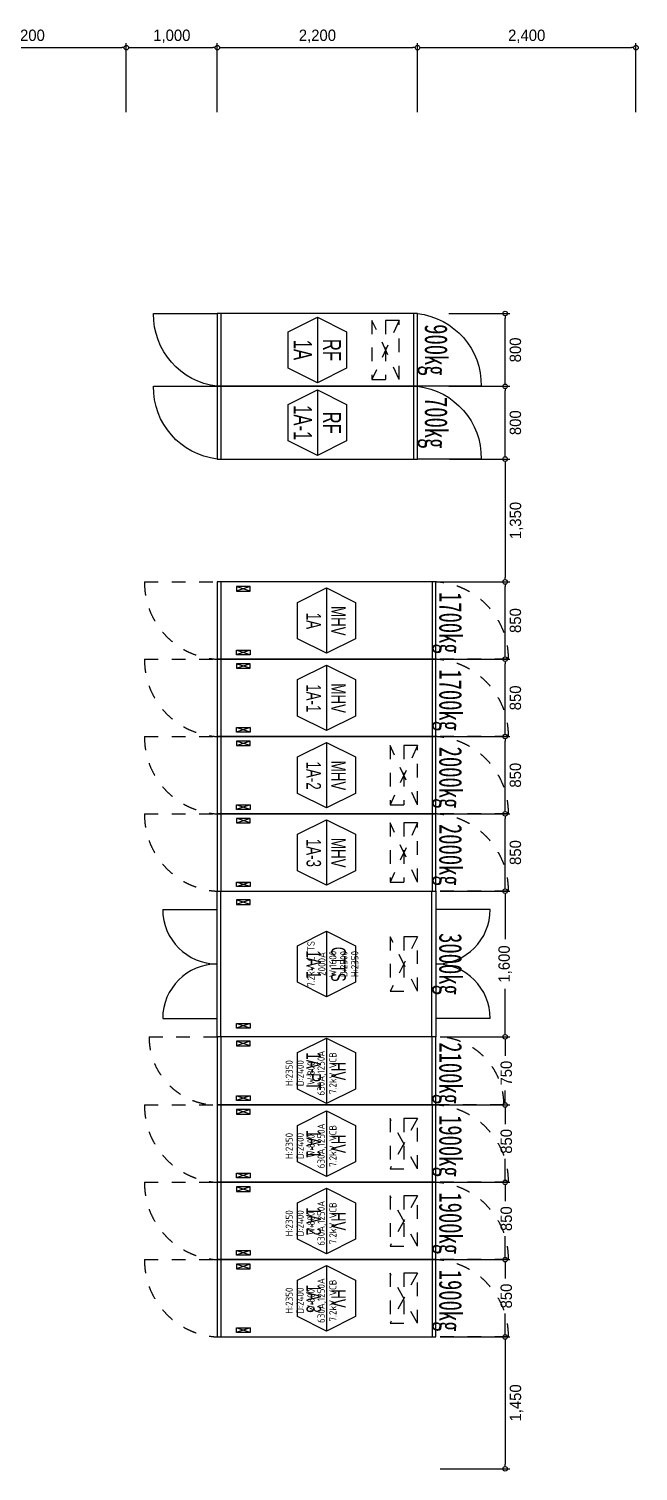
# Model space of a CAD drawing. Header units: millimetres. Extents: x 89978 to 501025, y -351975 to 837171.
# Drawn here: x 122483 to 129179, y -227620 to -211766 of the extents above; entities that cross this region are included whole.
import ezdxf
from ezdxf.enums import TextEntityAlignment as Align

# ---------------------------------------------------------------- set-up
doc = ezdxf.new("R2010")
doc.units = ezdxf.units.MM
doc.header["$LTSCALE"] = 150
doc.linetypes.add('D1', pattern=[3, 1, -1, 1])
doc.layers.get('Defpoints').update_dxf_attribs({"color": 150})
for name, color, linetype in [('------00 Switch Gear', 3, 'Continuous'), ('------00 Switch Gear_Number', 1, 'Continuous'), ('-----36 Dimension', 1, 'Continuous'), ('20251030_전기하중검토', 241, 'Continuous'), ('e-panel-name', 7, 'Continuous')]:
    doc.layers.add(name, color=color, linetype=linetype)
doc.layers.add('NOPLOT', color=191, linetype='Continuous', plot=False)
doc.styles.add('dd', font='')
doc.styles.add('ELEC', font='')
doc.styles.add('Gtx', font='')
doc.styles.add('WD', font='isocp2.shx', dxfattribs={"height": 75, "bigfont": 'whgtxt.shx'})
doc.styles.get('dd').set_extended_font_data('DotumChe')
doc.styles.get('ELEC').set_extended_font_data('Dotum')
doc.styles.get('Gtx').set_extended_font_data('Dotum')
doc.dimstyles.new('ELEC', dxfattribs={"dimscale": 100, "dimtxt": 2, "dimasz": 1, "dimexe": 2, "dimexo": 1, "dimgap": 1, "dimtad": 1, "dimdec": 0, "dimrnd": 0.25, "dimzin": 9, "dimdsep": 32, "dimlunit": 6, "dimtxsty": 'ELEC', "dimblk": 'Z_DOT', "dimcen": 3, "dimclrd": 7, "dimclre": 7, "dimclrt": 3, "dimadec": 0, "dimazin": 0, "dimtfac": 1, "dimtdec": 0, "dimtix": 1, "dimtmove": 2, "dimatfit": 1, "dimfxl": 1, "dimarcsym": 0})

# ---------------------------------------------------------------- blocks, each defined once
blk = doc.blocks.new('_DOTBLANK')
at = {"color": 0, "linetype": 'ByBlock'}
blk.add_line((-0.5, 0), (-1, 0), dxfattribs=at)
blk.add_circle((0, 0), 0.5, dxfattribs=at)
blk = doc.blocks.new('*D776')
at = {"layer": '-----36 Dimension', "color": 0, "lineweight": -2, "transparency": 16777216}
for p, q in [((127100, -215695), (127767, -215695)), ((127717, -216445), (127717, -215745)), ((127104, -216495), (127767, -216495))]:
    blk.add_line(p, q, dxfattribs=at)
at = {"layer": 'Defpoints', "color": 0, "transparency": 16777216}
for p in [(127050, -215695, 0), (127717, -215695), (127054, -216495, 0)]:
    blk.add_point(p, dxfattribs=at)
at = {"layer": '-----36 Dimension', "color": 0, "lineweight": -2, "transparency": 16777216, "xscale": 50, "yscale": 50, "zscale": 50}
for p, rotation in [((127717, -215695), 90), ((127717, -216495), 270)]:
    blk.add_blockref('_DOTBLANK', p, dxfattribs=dict(at, rotation=rotation))
at = {"layer": '-----36 Dimension', "color": 0, "transparency": 16777216, "insert": (127830, -216095), "char_height": 125, "attachment_point": 5, "rotation": 90, "style": 'Gtx'}
blk.add_mtext('800', dxfattribs=at)
blk = doc.blocks.new('Z_DOT')
for p, q in [((-2, 0), (2, 0)), ((0, -2), (0, 2))]:
    blk.add_line(p, q)
for radius in [2.5, 1.25]:
    blk.add_circle((0, 0), radius)
blk = doc.blocks.new('*D777')
at = {"layer": '-----36 Dimension', "color": 0, "lineweight": -2, "transparency": 16777216}
for p, q in [((127100, -214895), (127767, -214895)), ((127717, -215645), (127717, -214945)), ((127104, -215695), (127767, -215695))]:
    blk.add_line(p, q, dxfattribs=at)
at = {"layer": 'Defpoints', "color": 0, "transparency": 16777216}
for p in [(127050, -214895, 0), (127717, -214895), (127054, -215695, 0)]:
    blk.add_point(p, dxfattribs=at)
at = {"layer": '-----36 Dimension', "color": 0, "lineweight": -2, "transparency": 16777216, "xscale": 50, "yscale": 50, "zscale": 50}
for p, rotation in [((127717, -214895), 90), ((127717, -215695), 270)]:
    blk.add_blockref('_DOTBLANK', p, dxfattribs=dict(at, rotation=rotation))
at = {"layer": '-----36 Dimension', "color": 0, "transparency": 16777216, "insert": (127830, -215295), "char_height": 125, "attachment_point": 5, "rotation": 90, "style": 'Gtx'}
blk.add_mtext('800', dxfattribs=at)
blk = doc.blocks.new('850X2400')
at = {"layer": '------00 Switch Gear'}
for p, q in [((-2360, 850), (-2360, 0)), ((-40, 850), (-40, 0))]:
    blk.add_line(p, q, dxfattribs=at)
at = {"layer": '------00 Switch Gear', "linetype": 'D1'}
for p, q in [((-2040, 800), (-2190, 750)), ((-2040, 750), (-2190, 800)), ((-2040, 50), (-2190, 100)), ((-2040, 100), (-2190, 50))]:
    blk.add_line(p, q, dxfattribs=at)
at = {"layer": '------00 Switch Gear'}
blk.add_lwpolyline([(-2400, 850), (-2400, 0), (0, 0), (0, 850)], close=True, dxfattribs=at)
at = {"layer": '------00 Switch Gear', "linetype": 'D1'}
for points in [[(-2190, 800), (-2190, 750), (-2040, 750), (-2040, 800)], [(-2190, 50), (-2190, 100), (-2040, 100), (-2040, 50)]]:
    blk.add_lwpolyline(points, close=True, dxfattribs=at)
at = {"layer": 'NOPLOT', "linetype": 'D1'}
for p, q in [((-3200, 850), (-2400, 850)), ((800, 0), (0, 0))]:
    blk.add_line(p, q, dxfattribs=at)
for centre, start, end in [((-2356, 843), 179.5156, 267.013), ((-44, 7), 359.5156, 87.013)]:
    blk.add_arc(centre, 844, start, end, dxfattribs=at)
blk = doc.blocks.new('*D786')
at = {"layer": '-----36 Dimension', "color": 0, "lineweight": -2, "transparency": 16777216}
for p, q in [((127004, -221245), (127767, -221245)), ((127717, -221295), (127717, -221773)), ((127717, -222795), (127717, -222317)), ((127004, -222845), (127767, -222845))]:
    blk.add_line(p, q, dxfattribs=at)
at = {"layer": 'Defpoints', "color": 0, "transparency": 16777216}
for p in [(126954, -221245), (126954, -222845), (127717, -222845)]:
    blk.add_point(p, dxfattribs=at)
at = {"layer": '-----36 Dimension', "color": 0, "lineweight": -2, "transparency": 16777216, "xscale": 50, "yscale": 50, "zscale": 50}
for p, rotation in [((127717, -221245), 90), ((127717, -222845), 270)]:
    blk.add_blockref('_DOTBLANK', p, dxfattribs=dict(at, rotation=rotation))
at = {"layer": '-----36 Dimension', "color": 0, "transparency": 16777216, "insert": (127717, -222045), "char_height": 125, "attachment_point": 5, "rotation": 90, "style": 'Gtx'}
blk.add_mtext('1,600', dxfattribs=at)
blk = doc.blocks.new('1600X2400')
at = {"layer": '------00 Switch Gear', "linetype": 'Continuous'}
for p, q in [((-2360, 855), (-2360, 1600)), ((-42, 0), (-42, 1600)), ((-2360, 0), (-2360, 855))]:
    blk.add_line(p, q, dxfattribs=at)
at = {"layer": '------00 Switch Gear', "linetype": 'D1'}
for p, q in [((-2040, 1505), (-2190, 1455)), ((-2040, 1455), (-2190, 1505)), ((-2040, 95), (-2190, 145)), ((-2040, 145), (-2190, 95))]:
    blk.add_line(p, q, dxfattribs=at)
at = {"layer": '------00 Switch Gear'}
blk.add_lwpolyline([(0, 1600), (0, 0), (-2400, 0), (-2400, 1600)], close=True, dxfattribs=at)
at = {"layer": '------00 Switch Gear', "linetype": 'D1'}
for points in [[(-2190, 1505), (-2190, 1455), (-2040, 1455), (-2040, 1505)], [(-2190, 95), (-2190, 145), (-2040, 145), (-2040, 95)]]:
    blk.add_lwpolyline(points, close=True, dxfattribs=at)
at = {"layer": 'NOPLOT', "linetype": 'ByBlock'}
for p, q in [((-3000, 1400), (-2400, 1400)), ((600, 1400), (0, 1400)), ((-3000, 200), (-2400, 200)), ((600, 200), (0, 200))]:
    blk.add_line(p, q, dxfattribs=at)
for centre, start, end in [((-2400, 1400), 180, 270), ((0, 1400), 270, 0), ((-2400, 200), 90, 180), ((0, 200), 0, 90)]:
    blk.add_arc(centre, 600, start, end, dxfattribs=at)
blk = doc.blocks.new('*D787')
at = {"layer": '-----36 Dimension', "color": 0, "lineweight": -2, "transparency": 16777216}
for p, q in [((127004, -222845), (127767, -222845)), ((127717, -222895), (127717, -223056)), ((127717, -223545), (127717, -223434)), ((127004, -223595), (127767, -223595))]:
    blk.add_line(p, q, dxfattribs=at)
at = {"layer": 'Defpoints', "color": 0, "transparency": 16777216}
for p in [(126954, -222845), (126954, -223595), (127717, -223595)]:
    blk.add_point(p, dxfattribs=at)
at = {"layer": '-----36 Dimension', "color": 0, "lineweight": -2, "transparency": 16777216, "xscale": 50, "yscale": 50, "zscale": 50}
for p, rotation in [((127717, -222845), 90), ((127717, -223595), 270)]:
    blk.add_blockref('_DOTBLANK', p, dxfattribs=dict(at, rotation=rotation))
at = {"layer": '-----36 Dimension', "color": 0, "transparency": 16777216, "insert": (127730, -223245), "char_height": 125, "attachment_point": 5, "rotation": 90, "style": 'Gtx'}
blk.add_mtext('750', dxfattribs=at)
blk = doc.blocks.new('750X2400')
at = {"layer": '------00 Switch Gear'}
for p, q in [((-2360, 750), (-2360, 0)), ((-42, 750), (-42, 0))]:
    blk.add_line(p, q, dxfattribs=at)
at = {"layer": '------00 Switch Gear', "linetype": 'D1'}
for p, q in [((-2040, 700), (-2190, 650)), ((-2040, 650), (-2190, 700)), ((-2040, 50), (-2190, 100)), ((-2040, 100), (-2190, 50))]:
    blk.add_line(p, q, dxfattribs=at)
at = {"layer": '------00 Switch Gear'}
blk.add_lwpolyline([(-2400, 750), (-2400, 0), (0, 0), (0, 750)], close=True, dxfattribs=at)
at = {"layer": '------00 Switch Gear', "linetype": 'D1'}
for points in [[(-2190, 700), (-2190, 650), (-2040, 650), (-2040, 700)], [(-2190, 50), (-2190, 100), (-2040, 100), (-2040, 50)]]:
    blk.add_lwpolyline(points, close=True, dxfattribs=at)
at = {"layer": 'NOPLOT', "linetype": 'D1'}
for p, q in [((-3150, 750), (-2400, 750)), ((750, 0), (0, 0))]:
    blk.add_line(p, q, dxfattribs=at)
for centre, start, end in [((-2400, 750), 180, 270), ((0, 0), 0, 90)]:
    blk.add_arc(centre, 750, start, end, dxfattribs=at)
blk = doc.blocks.new('*D898')
at = {"layer": '-----36 Dimension', "color": 0, "lineweight": -2, "transparency": 16777216}
for p, q in [((127004, -220395), (127767, -220395)), ((127717, -221195), (127717, -220445)), ((127004, -221245), (127767, -221245))]:
    blk.add_line(p, q, dxfattribs=at)
at = {"layer": 'Defpoints', "color": 0, "transparency": 16777216}
for p in [(126954, -220395), (127717, -220395), (126954, -221245)]:
    blk.add_point(p, dxfattribs=at)
at = {"layer": '-----36 Dimension', "color": 0, "lineweight": -2, "transparency": 16777216, "xscale": 50, "yscale": 50, "zscale": 50}
for p, rotation in [((127717, -220395), 90), ((127717, -221245), 270)]:
    blk.add_blockref('_DOTBLANK', p, dxfattribs=dict(at, rotation=rotation))
at = {"layer": '-----36 Dimension', "color": 0, "transparency": 16777216, "insert": (127830, -220820), "char_height": 125, "attachment_point": 5, "rotation": 90, "style": 'Gtx'}
blk.add_mtext('850', dxfattribs=at)
blk = doc.blocks.new('*D899')
at = {"layer": '-----36 Dimension', "color": 0, "lineweight": -2, "transparency": 16777216}
for p, q in [((127004, -219545), (127767, -219545)), ((127717, -220345), (127717, -219595)), ((127004, -220395), (127767, -220395))]:
    blk.add_line(p, q, dxfattribs=at)
at = {"layer": 'Defpoints', "color": 0, "transparency": 16777216}
for p in [(126954, -219545), (127717, -219545), (126954, -220395)]:
    blk.add_point(p, dxfattribs=at)
at = {"layer": '-----36 Dimension', "color": 0, "lineweight": -2, "transparency": 16777216, "xscale": 50, "yscale": 50, "zscale": 50}
for p, rotation in [((127717, -219545), 90), ((127717, -220395), 270)]:
    blk.add_blockref('_DOTBLANK', p, dxfattribs=dict(at, rotation=rotation))
at = {"layer": '-----36 Dimension', "color": 0, "transparency": 16777216, "insert": (127830, -219970), "char_height": 125, "attachment_point": 5, "rotation": 90, "style": 'Gtx'}
blk.add_mtext('850', dxfattribs=at)
blk = doc.blocks.new('*D900')
at = {"layer": '-----36 Dimension', "color": 0, "lineweight": -2, "transparency": 16777216}
for p, q in [((127004, -218695), (127767, -218695)), ((127717, -219495), (127717, -218745)), ((127004, -219545), (127767, -219545))]:
    blk.add_line(p, q, dxfattribs=at)
at = {"layer": 'Defpoints', "color": 0, "transparency": 16777216}
for p in [(126954, -218695), (127717, -218695), (126954, -219545)]:
    blk.add_point(p, dxfattribs=at)
at = {"layer": '-----36 Dimension', "color": 0, "lineweight": -2, "transparency": 16777216, "xscale": 50, "yscale": 50, "zscale": 50}
for p, rotation in [((127717, -218695), 90), ((127717, -219545), 270)]:
    blk.add_blockref('_DOTBLANK', p, dxfattribs=dict(at, rotation=rotation))
at = {"layer": '-----36 Dimension', "color": 0, "transparency": 16777216, "insert": (127830, -219120), "char_height": 125, "attachment_point": 5, "rotation": 90, "style": 'Gtx'}
blk.add_mtext('850', dxfattribs=at)
blk = doc.blocks.new('*D815')
at = {"layer": '-----36 Dimension', "color": 0, "lineweight": -2, "transparency": 16777216}
for p, q in [((127004, -217845), (127767, -217845)), ((127717, -218645), (127717, -217895)), ((127004, -218695), (127767, -218695))]:
    blk.add_line(p, q, dxfattribs=at)
at = {"layer": 'Defpoints', "color": 0, "transparency": 16777216}
for p in [(126954, -217845), (127717, -217845), (126954, -218695)]:
    blk.add_point(p, dxfattribs=at)
at = {"layer": '-----36 Dimension', "color": 0, "lineweight": -2, "transparency": 16777216, "xscale": 50, "yscale": 50, "zscale": 50}
for p, rotation in [((127717, -217845), 90), ((127717, -218695), 270)]:
    blk.add_blockref('_DOTBLANK', p, dxfattribs=dict(at, rotation=rotation))
at = {"layer": '-----36 Dimension', "color": 0, "transparency": 16777216, "insert": (127830, -218270), "char_height": 125, "attachment_point": 5, "rotation": 90, "style": 'Gtx'}
blk.add_mtext('850', dxfattribs=at)
blk = doc.blocks.new('*D761')
at = {"layer": '-----36 Dimension', "color": 0, "lineweight": -2, "transparency": 16777216}
for p, q in [((121354, -212681), (121354, -211922)), ((121404, -211972), (123504, -211972)), ((123554, -212681), (123554, -211922))]:
    blk.add_line(p, q, dxfattribs=at)
at = {"layer": 'Defpoints', "color": 0, "transparency": 16777216}
for p in [(123554, -211972), (121354, -212731), (123554, -212731)]:
    blk.add_point(p, dxfattribs=at)
at = {"layer": '-----36 Dimension', "color": 0, "lineweight": -2, "transparency": 16777216, "xscale": 50, "yscale": 50, "zscale": 50, "rotation": 180}
blk.add_blockref('_DOTBLANK', (121354, -211972), dxfattribs=at)
at = {"layer": '-----36 Dimension', "color": 0, "lineweight": -2, "transparency": 16777216, "xscale": 50, "yscale": 50, "zscale": 50}
blk.add_blockref('_DOTBLANK', (123554, -211972), dxfattribs=at)
at = {"layer": '-----36 Dimension', "color": 0, "transparency": 16777216, "insert": (122454, -211848), "char_height": 125, "attachment_point": 5, "style": 'Gtx'}
blk.add_mtext('2,200', dxfattribs=at)
blk = doc.blocks.new('*D762')
at = {"layer": '-----36 Dimension', "color": 0, "lineweight": -2, "transparency": 16777216}
for p, q in [((124554, -212681), (124554, -211922)), ((124604, -211972), (126704, -211972)), ((126754, -212681), (126754, -211922))]:
    blk.add_line(p, q, dxfattribs=at)
at = {"layer": 'Defpoints', "color": 0, "transparency": 16777216}
for p in [(126754, -211972), (124554, -212731), (126754, -212731)]:
    blk.add_point(p, dxfattribs=at)
at = {"layer": '-----36 Dimension', "color": 0, "lineweight": -2, "transparency": 16777216, "xscale": 50, "yscale": 50, "zscale": 50, "rotation": 180}
blk.add_blockref('_DOTBLANK', (124554, -211972), dxfattribs=at)
at = {"layer": '-----36 Dimension', "color": 0, "lineweight": -2, "transparency": 16777216, "xscale": 50, "yscale": 50, "zscale": 50}
blk.add_blockref('_DOTBLANK', (126754, -211972), dxfattribs=at)
at = {"layer": '-----36 Dimension', "color": 0, "transparency": 16777216, "insert": (125654, -211848), "char_height": 125, "attachment_point": 5, "style": 'Gtx'}
blk.add_mtext('2,200', dxfattribs=at)
blk = doc.blocks.new('*D763')
at = {"layer": '-----36 Dimension', "color": 0, "lineweight": -2, "transparency": 16777216}
for p, q in [((126754, -212681), (126754, -211922)), ((126804, -211972), (129104, -211972)), ((129154, -212681), (129154, -211922))]:
    blk.add_line(p, q, dxfattribs=at)
at = {"layer": 'Defpoints', "color": 0, "transparency": 16777216}
for p in [(129154, -211972), (126754, -212731), (129154, -212731)]:
    blk.add_point(p, dxfattribs=at)
at = {"layer": '-----36 Dimension', "color": 0, "lineweight": -2, "transparency": 16777216, "xscale": 50, "yscale": 50, "zscale": 50, "rotation": 180}
blk.add_blockref('_DOTBLANK', (126754, -211972), dxfattribs=at)
at = {"layer": '-----36 Dimension', "color": 0, "lineweight": -2, "transparency": 16777216, "xscale": 50, "yscale": 50, "zscale": 50}
blk.add_blockref('_DOTBLANK', (129154, -211972), dxfattribs=at)
at = {"layer": '-----36 Dimension', "color": 0, "transparency": 16777216, "insert": (127954, -211848), "char_height": 125, "attachment_point": 5, "style": 'Gtx'}
blk.add_mtext('2,400', dxfattribs=at)
blk = doc.blocks.new('*D764')
at = {"layer": '-----36 Dimension', "color": 0, "lineweight": -2, "transparency": 16777216}
for p, q in [((123554, -212681), (123554, -211922)), ((123604, -211972), (124504, -211972)), ((124554, -212681), (124554, -211922))]:
    blk.add_line(p, q, dxfattribs=at)
at = {"layer": 'Defpoints', "color": 0, "transparency": 16777216}
for p in [(124554, -211972), (123554, -212731), (124554, -212731)]:
    blk.add_point(p, dxfattribs=at)
at = {"layer": '-----36 Dimension', "color": 0, "lineweight": -2, "transparency": 16777216, "xscale": 50, "yscale": 50, "zscale": 50, "rotation": 180}
blk.add_blockref('_DOTBLANK', (123554, -211972), dxfattribs=at)
at = {"layer": '-----36 Dimension', "color": 0, "lineweight": -2, "transparency": 16777216, "xscale": 50, "yscale": 50, "zscale": 50}
blk.add_blockref('_DOTBLANK', (124554, -211972), dxfattribs=at)
at = {"layer": '-----36 Dimension', "color": 0, "transparency": 16777216, "insert": (124054, -211848), "char_height": 125, "attachment_point": 5, "style": 'Gtx'}
blk.add_mtext('1,000', dxfattribs=at)
blk = doc.blocks.new('*D887')
at = {"layer": '-----36 Dimension', "color": 0, "lineweight": -2, "transparency": 16777216}
for p, q in [((127104, -216495), (127767, -216495)), ((127717, -216545), (127717, -217795)), ((127004, -217845), (127767, -217845))]:
    blk.add_line(p, q, dxfattribs=at)
at = {"layer": 'Defpoints', "color": 0, "transparency": 16777216}
for p in [(127054, -216495), (126954, -217845), (127717, -217845)]:
    blk.add_point(p, dxfattribs=at)
at = {"layer": '-----36 Dimension', "color": 0, "lineweight": -2, "transparency": 16777216, "xscale": 50, "yscale": 50, "zscale": 50}
for p, rotation in [((127717, -216495), 90), ((127717, -217845), 270)]:
    blk.add_blockref('_DOTBLANK', p, dxfattribs=dict(at, rotation=rotation))
at = {"layer": '-----36 Dimension', "color": 0, "transparency": 16777216, "insert": (127842, -217170), "char_height": 125, "attachment_point": 5, "rotation": 90, "style": 'Gtx'}
blk.add_mtext('1,350', dxfattribs=at)
blk = doc.blocks.new('*D773')
at = {"layer": '-----36 Dimension', "color": 0, "lineweight": -2, "transparency": 16777216}
for p, q in [((127004, -226145), (127767, -226145)), ((127717, -226195), (127717, -227545)), ((127004, -227595), (127767, -227595))]:
    blk.add_line(p, q, dxfattribs=at)
at = {"layer": 'Defpoints', "color": 0, "transparency": 16777216}
for p in [(126954, -226145), (126954, -227595), (127717, -227595)]:
    blk.add_point(p, dxfattribs=at)
at = {"layer": '-----36 Dimension', "color": 0, "lineweight": -2, "transparency": 16777216, "xscale": 50, "yscale": 50, "zscale": 50}
for p, rotation in [((127717, -226145), 90), ((127717, -227595), 270)]:
    blk.add_blockref('_DOTBLANK', p, dxfattribs=dict(at, rotation=rotation))
at = {"layer": '-----36 Dimension', "color": 0, "transparency": 16777216, "insert": (127842, -226870), "char_height": 125, "attachment_point": 5, "rotation": 90, "style": 'Gtx'}
blk.add_mtext('1,450', dxfattribs=at)
blk = doc.blocks.new('*D2975')
at = {"layer": '-----36 Dimension', "color": 0, "lineweight": -2, "transparency": 16777216}
for p, q in [((127004, -223595), (127767, -223595)), ((127717, -223645), (127717, -223804)), ((127717, -224395), (127717, -224186)), ((127004, -224445), (127767, -224445))]:
    blk.add_line(p, q, dxfattribs=at)
at = {"layer": 'Defpoints', "color": 0, "transparency": 16777216}
for p in [(126954, -223595), (126954, -224445), (127717, -224445)]:
    blk.add_point(p, dxfattribs=at)
at = {"layer": '-----36 Dimension', "color": 0, "lineweight": -2, "transparency": 16777216, "xscale": 50, "yscale": 50, "zscale": 50}
for p, rotation in [((127717, -223595), 90), ((127717, -224445), 270)]:
    blk.add_blockref('_DOTBLANK', p, dxfattribs=dict(at, rotation=rotation))
at = {"layer": '-----36 Dimension', "color": 0, "transparency": 16777216, "insert": (127730, -223995), "char_height": 125, "attachment_point": 5, "rotation": 90, "style": 'Gtx'}
blk.add_mtext('850', dxfattribs=at)
blk = doc.blocks.new('*D2976')
at = {"layer": '-----36 Dimension', "color": 0, "lineweight": -2, "transparency": 16777216}
for p, q in [((127004, -224445), (127767, -224445)), ((127717, -224495), (127717, -224654)), ((127717, -225245), (127717, -225036)), ((127004, -225295), (127767, -225295))]:
    blk.add_line(p, q, dxfattribs=at)
at = {"layer": 'Defpoints', "color": 0, "transparency": 16777216}
for p in [(126954, -224445), (126954, -225295), (127717, -225295)]:
    blk.add_point(p, dxfattribs=at)
at = {"layer": '-----36 Dimension', "color": 0, "lineweight": -2, "transparency": 16777216, "xscale": 50, "yscale": 50, "zscale": 50}
for p, rotation in [((127717, -224445), 90), ((127717, -225295), 270)]:
    blk.add_blockref('_DOTBLANK', p, dxfattribs=dict(at, rotation=rotation))
at = {"layer": '-----36 Dimension', "color": 0, "transparency": 16777216, "insert": (127730, -224845), "char_height": 125, "attachment_point": 5, "rotation": 90, "style": 'Gtx'}
blk.add_mtext('850', dxfattribs=at)
blk = doc.blocks.new('*D2977')
at = {"layer": '-----36 Dimension', "color": 0, "lineweight": -2, "transparency": 16777216}
for p, q in [((127004, -225295), (127767, -225295)), ((127717, -225345), (127717, -225504)), ((127717, -226095), (127717, -225886)), ((127004, -226145), (127767, -226145))]:
    blk.add_line(p, q, dxfattribs=at)
at = {"layer": 'Defpoints', "color": 0, "transparency": 16777216}
for p in [(126954, -225295), (126954, -226145), (127717, -226145)]:
    blk.add_point(p, dxfattribs=at)
at = {"layer": '-----36 Dimension', "color": 0, "lineweight": -2, "transparency": 16777216, "xscale": 50, "yscale": 50, "zscale": 50}
for p, rotation in [((127717, -225295), 90), ((127717, -226145), 270)]:
    blk.add_blockref('_DOTBLANK', p, dxfattribs=dict(at, rotation=rotation))
at = {"layer": '-----36 Dimension', "color": 0, "transparency": 16777216, "insert": (127730, -225695), "char_height": 125, "attachment_point": 5, "rotation": 90, "style": 'Gtx'}
blk.add_mtext('850', dxfattribs=at)

msp = doc.modelspace()

# ---------------------------------------------------------------- linework, layer by layer
at = {"layer": '------00 Switch Gear'}
for p, q in [((124593.6, -214895), (124593.6, -215695)), ((126711.6, -214895), (126711.6, -215695)), ((124593.6, -215695), (124593.6, -216495)), ((126711.6, -215695), (126711.6, -216495))]:
    msp.add_line(p, q, dxfattribs=at)
for points in [[(124553.6, -215695, -0.3857431), (123853.6, -214895), (124553.6, -214895)], [(126753.6, -214895, -0.3857431), (127453.6, -215695), (126753.6, -215695)]]:
    msp.add_lwpolyline(points, format="xyb", dxfattribs=at)
at = {"layer": '------00 Switch Gear', "elevation": 0}
for points in [[(124553.6, -214895), (124553.6, -215695), (126753.6, -215695), (126753.6, -214895)], [(124553.6, -215695), (124553.6, -216495), (126753.6, -216495), (126753.6, -215695)]]:
    msp.add_lwpolyline(points, close=True, dxfattribs=at)
for points in [[(124553.6, -216495, -0.3857431), (123853.6, -215695), (124553.6, -215695)], [(126753.6, -215695, -0.3857431), (127453.6, -216495), (126753.6, -216495)]]:
    msp.add_lwpolyline(points, format="xyb", dxfattribs=at)
at = {"layer": '------00 Switch Gear_Number', "color": 1, "elevation": 0}
for points in [[(125653.6, -214935), (125653.6, -215655), (125333.6, -215495.3), (125333.6, -215094.6), (125653.6, -214935), (125973.6, -215094.6), (125973.6, -215495.3), (125653.6, -215655)], [(125653.6, -215735), (125653.6, -216455), (125333.6, -216295.3), (125333.6, -215894.6), (125653.6, -215735), (125973.6, -215894.6), (125973.6, -216295.3), (125653.6, -216455)]]:
    msp.add_lwpolyline(points, dxfattribs=at)
at = {"layer": '------00 Switch Gear_Number', "color": 1, "lineweight": -2}
for points in [[(125753.6, -217910), (125753.6, -218630), (125433.6, -218470.3), (125433.6, -218069.6), (125753.6, -217910), (126073.6, -218069.6), (126073.6, -218470.3), (125753.6, -218630)], [(125753.6, -218760), (125753.6, -219480), (125433.6, -219320.3), (125433.6, -218919.6), (125753.6, -218760), (126073.6, -218919.6), (126073.6, -219320.3), (125753.6, -219480)], [(125753.6, -219610), (125753.6, -220330), (125433.6, -220170.3), (125433.6, -219769.6), (125753.6, -219610), (126073.6, -219769.6), (126073.6, -220170.3), (125753.6, -220330)], [(125753.6, -220460), (125753.6, -221180), (125433.6, -221020.3), (125433.6, -220619.6), (125753.6, -220460), (126073.6, -220619.6), (126073.6, -221020.3), (125753.6, -221180)], [(125753.6, -221685), (125753.6, -222405), (125433.6, -222245.3), (125433.6, -221844.6), (125753.6, -221685), (126073.6, -221844.6), (126073.6, -222245.3), (125753.6, -222405)], [(125753.6, -222860), (125753.6, -223580), (125433.6, -223420.3), (125433.6, -223019.6), (125753.6, -222860), (126073.6, -223019.6), (126073.6, -223420.3), (125753.6, -223580)], [(125753.6, -223660), (125753.6, -224380), (125433.6, -224220.3), (125433.6, -223819.6), (125753.6, -223660), (126073.6, -223819.6), (126073.6, -224220.3), (125753.6, -224380)], [(125753.6, -224510), (125753.6, -225230), (125433.6, -225070.3), (125433.6, -224669.6), (125753.6, -224510), (126073.6, -224669.6), (126073.6, -225070.3), (125753.6, -225230)], [(125753.6, -225360), (125753.6, -226080), (125433.6, -225920.3), (125433.6, -225519.6), (125753.6, -225360), (126073.6, -225519.6), (126073.6, -225920.3), (125753.6, -226080)]]:
    msp.add_lwpolyline(points, dxfattribs=at)
at = {"layer": 'NOPLOT', "linetype": 'D1'}
for p, q in [((126553.6, -214970), (126253.6, -215620)), ((126553.6, -215620), (126253.6, -214970)), ((126403.6, -214970), (126403.6, -215620)), ((126753.6, -219645), (126453.6, -220295)), ((126753.6, -220295), (126453.6, -219645)), ((126603.6, -219645), (126603.6, -220295)), ((126753.6, -220495), (126453.6, -221145)), ((126753.6, -221145), (126453.6, -220495)), ((126603.6, -220495), (126603.6, -221145)), ((126753.6, -221745), (126453.6, -222345)), ((126753.6, -222345), (126453.6, -221745)), ((126603.6, -221745), (126603.6, -222345)), ((126753.6, -223745), (126453.6, -224295)), ((126753.6, -224295), (126453.6, -223745)), ((126603.6, -223745), (126603.6, -224295)), ((126753.6, -224595), (126453.6, -225145)), ((126753.6, -225145), (126453.6, -224595)), ((126603.6, -224595), (126603.6, -225145)), ((126753.6, -225445), (126453.6, -225995)), ((126753.6, -225995), (126453.6, -225445)), ((126603.6, -225445), (126603.6, -225995))]:
    msp.add_line(p, q, dxfattribs=at)
at = {"layer": 'NOPLOT', "linetype": 'D1', "elevation": 0}
msp.add_lwpolyline([(126253.6, -214970), (126253.6, -215620), (126553.6, -215620), (126553.6, -214970)], close=True, dxfattribs=at)
at = {"layer": 'NOPLOT', "linetype": 'D1'}
for points in [[(126453.6, -219645), (126453.6, -220295), (126753.6, -220295), (126753.6, -219645)], [(126453.6, -220495), (126453.6, -221145), (126753.6, -221145), (126753.6, -220495)], [(126453.6, -221745), (126453.6, -222345), (126753.6, -222345), (126753.6, -221745)], [(126453.6, -223745), (126453.6, -224295), (126753.6, -224295), (126753.6, -223745)], [(126453.6, -224595), (126453.6, -225145), (126753.6, -225145), (126753.6, -224595)], [(126453.6, -225445), (126453.6, -225995), (126753.6, -225995), (126753.6, -225445)]]:
    msp.add_lwpolyline(points, close=True, dxfattribs=at)

# ---------------------------------------------------------------- block references
at = {"layer": '------00 Switch Gear'}
for name, p in [('850X2400', (126953.6, -218695)), ('850X2400', (126953.6, -219545)), ('850X2400', (126953.6, -220395)), ('850X2400', (126953.6, -221245)), ('1600X2400', (126953.6, -222845)), ('750X2400', (126953.6, -223595))]:
    msp.add_blockref(name, p, dxfattribs=at)
at = {"layer": 'e-panel-name'}
for p in [(126953.6, -224445), (126953.6, -225295), (126953.6, -226145)]:
    msp.add_blockref('850X2400', p, dxfattribs=at)

# ---------------------------------------------------------------- texts
at = {"layer": '------00 Switch Gear_Number', "color": 7, "style": 'ELEC', "width": 0.7}
for s, p in [('1A', (125493.6, -215295)), ('RF', (125813.6, -215295)), ('1A-1', (125493.6, -216095)), ('RF', (125813.6, -216095))]:
    msp.add_text(s, height=200, rotation=270, dxfattribs=at).set_placement(p, align=Align.MIDDLE_CENTER)
at = {"layer": '------00 Switch Gear_Number', "color": 7, "lineweight": -2, "style": 'ELEC', "width": 0.7}
for s, p in [('MHV', (125885.6, -218272.5)), ('1A', (125613.9, -218274.4)), ('1A-1', (125613.9, -219124.4)), ('MHV', (125885.6, -219122.5)), ('1A-2', (125613.9, -219974.4)), ('MHV', (125885.6, -219972.5)), ('1A-3', (125613.9, -220824.4)), ('MHV', (125885.6, -220822.5)), ('1A-1', (125613.9, -222049.4)), ('CTTS', (125885.6, -222047.5)), ('1A-PT', (125613.9, -223224.4)), ('HV', (125885.6, -223222.5)), ('1A-1', (125613.9, -224024.4)), ('HV', (125885.6, -224022.5)), ('1A-2', (125613.9, -224874.4)), ('HV', (125885.6, -224872.5)), ('1A-3', (125613.9, -225724.4)), ('HV', (125885.6, -225722.5))]:
    msp.add_text(s, height=160, rotation=270, dxfattribs=at).set_placement(p, align=Align.MIDDLE)
at = {"layer": '20251030_전기하중검토', "style": 'dd', "width": 0.7}
for s, p in [('900kg', (126925, -215295)), ('700kg', (126925, -216095)), ('1700kg', (127083, -218295)), ('1700kg', (127083, -219145)), ('2000kg', (127083, -219995)), ('2000kg', (127083, -220845)), ('3000kg', (127083, -222045)), ('2100kg', (127083, -223245)), ('1900kg', (127083, -224045)), ('1900kg', (127083, -224895)), ('1900kg', (127083, -225745))]:
    msp.add_text(s, height=250, rotation=270, dxfattribs=at).set_placement(p, align=Align.MIDDLE)
at = {"layer": 'NOPLOT', "linetype": 'D1', "style": 'WD'}
for s, p in [('7.2kV CTTS', (125583.6, -222045)), ('2000A', (125703.6, -222045)), ('W:1600', (125823.6, -222045)), ('D:2500', (125943.6, -222045)), ('H:2350', (126063.6, -222045)), ('630A,1250A', (125703.6, -223245)), ('7.2kV VCB', (125823.6, -223245)), ('H:2350', (125343.6, -223245)), ('D:2400', (125463.6, -223245)), ('W:800', (125583.6, -223245)), ('630A,1250A', (125703.6, -224045)), ('7.2kV VCB', (125823.6, -224045)), ('H:2350', (125343.6, -224045)), ('D:2400', (125463.6, -224045)), ('W:800', (125583.6, -224045)), ('630A,1250A', (125703.6, -224895)), ('H:2350', (125343.6, -224895)), ('D:2400', (125463.6, -224895)), ('W:800', (125583.6, -224895)), ('7.2kV VCB', (125823.6, -224895)), ('H:2350', (125343.6, -225745)), ('D:2400', (125463.6, -225745)), ('630A,1250A', (125703.6, -225745)), ('7.2kV VCB', (125823.6, -225745)), ('W:800', (125583.6, -225745))]:
    msp.add_text(s, height=80, rotation=90, dxfattribs=at).set_placement(p, align=Align.MIDDLE)

# ---------------------------------------------------------------- dimensions: what is measured, and where the dimension line sits
at = {"layer": '-----36 Dimension'}
for base, p1, p2, picture, middle in [((123553.6, -211972.2), (121353.6, -212731.2), (123553.6, -212731.2), '*D761', (122453.6, -211847.6)), ((124553.6, -211972.2), (123553.6, -212731.2), (124553.6, -212731.2), '*D764', (124053.6, -211847.6)), ((126753.6, -211972.2), (124553.6, -212731.2), (126753.6, -212731.2), '*D762', (125653.6, -211847.6)), ((129153.6, -211972.2), (126753.6, -212731.2), (129153.6, -212731.2), '*D763', (127953.6, -211847.6))]:
    dim = msp.add_linear_dim(base=base, p1=p1, p2=p2, dimstyle='ELEC', override={"dimscale": 50, "dimtxt": 2.5, "dimexe": 1, "dimtad": 2, "dimtxsty": 'Gtx', "dimblk1": 'DOTBLANK', "dimblk2": 'DOTBLANK', "dimsah": 1, "dimclrd": 0, "dimclre": 0, "dimclrt": 0}, dxfattribs=at)
    dim.commit()
    dim.dimension.update_dxf_attribs({"geometry": picture, "text_midpoint": middle})
for base, p1, p2, angle, picture, middle in [((127717.3, -214895, 0), (127053.6, -215695), (127050.4, -214895), 270, '*D777', (127829.9, -215295, 0)), ((127717.3, -215695, 0), (127053.6, -216495), (127050.4, -215695), 270, '*D776', (127829.9, -216095, 0)), ((127717.3, -217845), (127053.6, -216495), (126953.6, -217845), 270, '*D887', (127841.9, -217170)), ((127717.3, -217845), (126953.6, -218695), (126953.6, -217845), 90, '*D815', (127829.9, -218270)), ((127717.3, -218695), (126953.6, -219545), (126953.6, -218695), 90, '*D900', (127829.9, -219120)), ((127717.3, -219545), (126953.6, -220395), (126953.6, -219545), 90, '*D899', (127829.9, -219970)), ((127717.3, -220395), (126953.6, -221245), (126953.6, -220395), 90, '*D898', (127829.9, -220820)), ((127717.3, -227595), (126953.6, -226145), (126953.6, -227595), 90, '*D773', (127841.9, -226870))]:
    dim = msp.add_linear_dim(base=base, p1=p1, p2=p2, angle=angle, dimstyle='ELEC', override={"dimscale": 50, "dimtxt": 2.5, "dimexe": 1, "dimtad": 2, "dimtxsty": 'Gtx', "dimblk1": 'DOTBLANK', "dimblk2": 'DOTBLANK', "dimsah": 1, "dimclrd": 0, "dimclre": 0, "dimclrt": 0}, dxfattribs=at)
    dim.commit()
    dim.dimension.update_dxf_attribs({"geometry": picture, "text_midpoint": middle})
for base, p1, p2, picture, middle in [((127717.3, -222845), (126953.6, -221245), (126953.6, -222845), '*D786', (127717.3, -222045)), ((127717.3, -223595), (126953.6, -222845), (126953.6, -223595), '*D787', (127729.9, -223245)), ((127717.3, -224445), (126953.6, -223595), (126953.6, -224445), '*D2975', (127729.9, -223995)), ((127717.3, -225295), (126953.6, -224445), (126953.6, -225295), '*D2976', (127729.9, -224845)), ((127717.3, -226145), (126953.6, -225295), (126953.6, -226145), '*D2977', (127729.9, -225695))]:
    dim = msp.add_linear_dim(base=base, p1=p1, p2=p2, angle=90, dimstyle='ELEC', override={"dimscale": 50, "dimtxt": 2.5, "dimexe": 1, "dimtad": 2, "dimtxsty": 'Gtx', "dimblk1": 'DOTBLANK', "dimblk2": 'DOTBLANK', "dimsah": 1, "dimclrd": 0, "dimclre": 0, "dimclrt": 0}, dxfattribs=at)
    dim.commit()
    dim.dimension.update_dxf_attribs({"geometry": picture, "text_midpoint": middle, "dimtype": 160})

doc.saveas('drawing.dxf')
